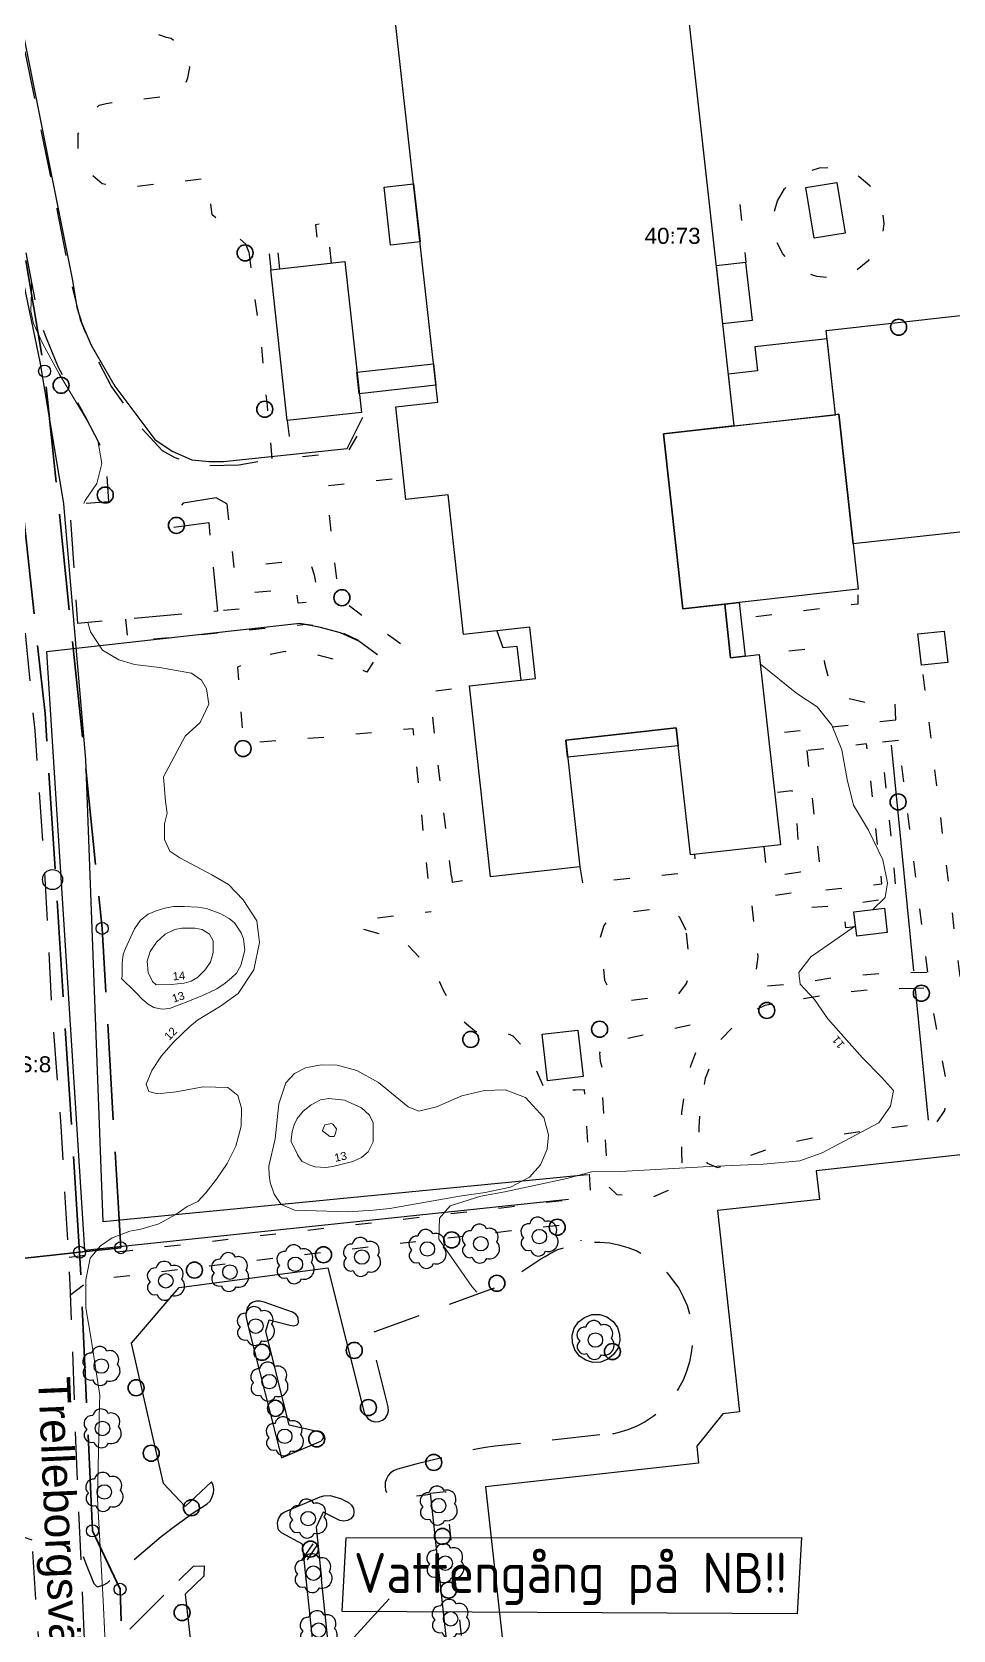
# Model space of a CAD drawing. Header units: metres. Extents: x 118176 to 120691, y 6147158 to 6149382.
# Drawn here: x 119822.9 to 119938, y 6148646.2 to 6148845.9 of the extents above; entities that cross this region are included whole.
import ezdxf
from ezdxf.enums import TextEntityAlignment as Align

# ---------------------------------------------------------------- set-up
doc = ezdxf.new("R2010")
doc.units = ezdxf.units.M
for name, pattern in [('Annan_avgränsning_gångban', [6, 2, -4]), ('Annan_avgränsning_körbana', [10, 6, -4]), ('Fastighetsgräns', [16, 12, -4]), ('Heldragen__skalber__', [0]), ('Heldragen_linje', [2, 1, 1]), ('Häck', [0]), ('Staket', [0])]:
    doc.linetypes.add(name, pattern=pattern)
doc.layers.get('0').update_dxf_attribs({"color": 9})
for name, color, linetype, lineweight in [('FASTGR_LINE', 7, 'Fastighetsgräns', 35), ('GÅNGBK_LINE', 9, 'Annan_avgränsning_gångban', 25), ('HÄCK.K_LINE', 9, 'Häck', 25), ('HÖJDK-1_LINE', 9, 'Heldragen_linje', 18), ('HÖJDK-2_LINE', 9, 'Heldragen_linje', 18), ('KÖRBANK_LINE', 9, 'Annan_avgränsning_körbana', 25), ('KÖRBSTK_LINE', 9, 'Heldragen_linje', 25), ('OFBYG.L_LINE', 9, 'Heldragen_linje', 25), ('OFBYG.T_LINE', 9, 'Heldragen_linje', 25), ('STAKE_LINE', 9, 'Staket', 25), ('TOFBY.T_LINE', 9, 'Heldragen_linje', 25), ('UTHUSL_LINE', 9, 'Heldragen_linje', 25), ('UTHUST_LINE', 9, 'Heldragen_linje', 25)]:
    doc.layers.add(name, color=color, linetype=linetype, lineweight=lineweight)
for name, color, linetype in [('FASTID_POINT', 9, 'Continuous'), ('FREGNRT_TEXT', 9, 'Continuous'), ('GRÄ_POINT', 9, 'Continuous'), ('HTXT1_TEXT', 9, 'Continuous'), ('HTXT2_TEXT', 9, 'Continuous'), ('MÄTGRÄNS', 6, 'Continuous'), ('P_POINT', 9, 'Continuous'), ('STOLP.B_POINT', 9, 'Continuous'), ('TRÄD.LÖ_POINT', 9, 'Continuous'), ('TXT GAT_TEXT', 9, 'Continuous'), ('ÅKER.S_POINT', 9, 'Continuous')]:
    doc.layers.add(name, color=color, linetype=linetype)
doc.styles.add('ISO-Anno-50', font='iso.shx', dxfattribs={"height": 5})
doc.styles.add('Standard_CAD', font='arial.ttf', dxfattribs={"height": 0.2})

# ---------------------------------------------------------------- blocks, each defined once
blk = doc.blocks.new('Lövträd')
at = {"color": 0, "linetype": 'Heldragen__skalber__', "lineweight": 25}
blk.add_circle((0, 0), 0.1811, dxfattribs=at)
for centre, radius, start, end in [((-0.0069, 0.2915), 0.199, 20.12, 165.91), ((-0.2733, -0.1066), 0.1937, 130.81, 273.94), ((-0.27, 0.17), 0.1838, 67.62, 225), ((0.2356, 0.1626), 0.205, 323.25, 105.75), ((0.24, -0.1168), 0.224, 264.87, 44.42), ((-0.0142, -0.2514), 0.2504, 191.19, 339.29)]:
    blk.add_arc(centre, radius, start, end, dxfattribs=at)
blk = doc.blocks.new('Belysningsstolpe')
at = {"color": 0, "linetype": 'Heldragen__skalber__', "lineweight": 35}
blk.add_circle((0, 0), 0.5, dxfattribs=at)
blk = doc.blocks.new('Gränspunkt')
at = {"color": 0, "linetype": 'Heldragen__skalber__', "lineweight": 25}
blk.add_circle((0, 0), 0.5, dxfattribs=at)
blk = doc.blocks.new('Åker')
at = {"color": 0, "linetype": 'Heldragen__skalber__', "lineweight": 25, "flags": 128}
for points in [[(0.2, 0.5), (-0.5, -0.5)], [(0.5, 0.5), (-0.16, -0.5)]]:
    blk.add_lwpolyline(points, dxfattribs=at)
blk = doc.blocks.new('Polygonpunkt')
at = {"color": 0, "linetype": 'Heldragen__skalber__', "lineweight": 25}
blk.add_circle((0, 0), 0.5, dxfattribs=at)
blk = doc.blocks.new('Rutnätspunkt_1')
at = {"color": 0, "linetype": 'Heldragen__skalber__', "lineweight": 25, "flags": 128}
for points in [[(-0.5, 0), (-0.08, 0)], [(0, 0.5), (0, 0.08)], [(0.5, 0), (0.08, 0)], [(0, -0.5), (0, -0.08)]]:
    blk.add_lwpolyline(points, dxfattribs=at)

msp = doc.modelspace()

# ---------------------------------------------------------------- linework, layer by layer
at = {"layer": 'FASTGR_LINE', "flags": 128}
for points in [[(119833.972, 6148694.006), (119831.65, 6148733.903), (119824.465, 6148803.524), (119820.448, 6148827.172), (119809.992, 6148872.974), (119802.071, 6148900.207)], [(119828.839, 6148693.438), (119824.519, 6148760.738), (119820.651, 6148796.313), (119816.521, 6148823.849), (119805.201, 6148874.21), (119799.356, 6148893.915)], [(119820.518, 6148692.518), (119828.839, 6148693.438)], [(119828.839, 6148693.438), (119833.972, 6148694.006)], [(119830.444, 6148658.638), (119828.839, 6148693.438)], [(119830.444, 6148658.638), (119833.882, 6148651.331), (119835.361, 6148612.309), (120075.709, 6148638.628)]]:
    msp.add_lwpolyline(points, dxfattribs=at)
at = {"layer": 'GÅNGBK_LINE', "flags": 128}
msp.add_lwpolyline([(119849.97, 6148818.431), (119849.604, 6148819.408), (119845.413, 6148823.058), (119844.842, 6148827.59), (119835.22, 6148826.517), (119833.113, 6148826.739), (119831.671, 6148826.917), (119830.395, 6148828.02), (119829.304, 6148829.083), (119828.662, 6148830.775), (119828.671, 6148833.175), (119829.661, 6148835.186), (119830.71, 6148836.213), (119831.279, 6148836.778), (119832.149, 6148836.983), (119839.594, 6148837.909), (119841.177, 6148838.413), (119841.937, 6148839.18), (119842.373, 6148840.17), (119842.604, 6148841.454), (119842.333, 6148842.731), (119842.195, 6148843.212), (119841.876, 6148843.672), (119841.118, 6148844.399), (119840.259, 6148845.089), (119839.688, 6148845.222), (119835.304, 6148846.645), (119835.322, 6148846.832, -2.1217948), (119841.456, 6148852.928), (119841.605, 6148852.942), (119857.774, 6148854.846), (119859.57, 6148855.192), (119857.956, 6148869.422), (119857.582, 6148870.026), (119857.105, 6148870.472), (119856.567, 6148870.824), (119855.703, 6148871.108), (119855.048, 6148871.088), (119854.457, 6148871.018), (119854.654, 6148869.046), (119833.774, 6148866.745), (119833.562, 6148868.736), (119833.545, 6148868.734), (119833.542, 6148868.762), (119831.667, 6148868.478), (119830.41, 6148879.391), (119832.246, 6148879.658), (119832.083, 6148881.027), (119831.795, 6148882.05), (119831.112, 6148883.127), (119830.951, 6148883.288), (119829.671, 6148884.08), (119827.977, 6148884.404), (119826.009, 6148884.164)], format="xyb", dxfattribs=at)
for points in [[(119916.021, 6148824.797), (119916.89, 6148826.297), (119918.107, 6148827.534), (119919.592, 6148828.429), (119921.253, 6148828.926), (119922.985, 6148828.995), (119924.681, 6148828.631), (119926.232, 6148827.856), (119927.543, 6148826.72), (119928.529, 6148825.294), (119929.13, 6148823.668), (119929.308, 6148821.942), (119929.05, 6148820.228), (119928.374, 6148818.63), (119927.324, 6148817.251), (119925.962, 6148816.177), (119924.376, 6148815.475), (119922.665, 6148815.19), (119920.938, 6148815.338), (119919.303, 6148815.913), (119917.86, 6148816.876), (119916.703, 6148818.167), (119915.903, 6148819.705), (119915.51, 6148821.395), (119915.551, 6148823.128), (119916.021, 6148824.797)], [(119911.334, 6148824.334), (119912.087, 6148817.111)], [(119860.313, 6148817.038), (119859.767, 6148821.994), (119858.32, 6148821.826), (119858.865, 6148816.878)], [(119853.858, 6148816.327), (119853.482, 6148819.749), (119852.38, 6148819.614), (119852.708, 6148816.201)], [(119849.97, 6148818.431), (119850.713, 6148812.637), (119851.536, 6148806.583), (119851.855, 6148802.719), (119852.254, 6148799.236), (119852.854, 6148792.531)], [(119854.783, 6148797.346), (119855.326, 6148792.736), (119862.322, 6148793.429), (119864.378, 6148796.818)], [(119867.875, 6148790.013), (119859.592, 6148789.187), (119861.198, 6148775.217), (119867.714, 6148770.365), (119869.405, 6148769.169)], [(119847.207, 6148786.95), (119848.103, 6148779.037), (119856.373, 6148779.872), (119857.696, 6148779.412), (119858.149, 6148778.099), (119858.642, 6148774.725), (119856.13, 6148774.535), (119855.893, 6148776.337), (119848.639, 6148775.696), (119848.783, 6148773.79), (119846.075, 6148773.55)], [(119913.329, 6148772.885), (119926.09, 6148774.46), (119926.113, 6148776.282)], [(119834.575, 6148772.534), (119834.883, 6148769.764), (119848.865, 6148771.108), (119857.117, 6148771.913), (119860.599, 6148771.357), (119864.447, 6148769.534), (119865.979, 6148767.873), (119864.707, 6148765.915), (119861.185, 6148767.398), (119857.376, 6148768.321), (119854.53, 6148768.482), (119851.738, 6148767.922), (119848.565, 6148766.534), (119849.264, 6148757.076), (119859.363, 6148757.817), (119870.455, 6148758.899), (119872.717, 6148736.226)], [(119930.797, 6148759.943), (119930.716, 6148762.107), (119928.376, 6148761.834), (119924.715, 6148762.634), (119922.593, 6148764.657), (119921.919, 6148767.018), (119921.766, 6148769.011), (119913.747, 6148768.118)], [(119934.196, 6148765.619), (119940.897, 6148710.649), (119987.393, 6148715.702), (119986.575, 6148722.667)], [(119875.304, 6148740.418), (119874.444, 6148747.419), (119872.584, 6148763.519), (119877.079, 6148764.047)], [(119930.798, 6148759.918), (119918.383, 6148758.546), (119916.636, 6148758.367), (119914.851, 6148758.169)], [(119931.147, 6148757.388), (119928.936, 6148757.148), (119928.935, 6148757.15), (119929.87, 6148748.637), (119929.876, 6148748.57), (119930.885, 6148737.73), (119925.701, 6148737.016), (119925.819, 6148735.998)], [(119934.786, 6148728.419), (119931.147, 6148757.388)], [(119919.69, 6148756.122), (119920.631, 6148747.614), (119921.636, 6148738.666), (119929.065, 6148739.456), (119928.095, 6148748.441), (119927.16, 6148756.954), (119919.69, 6148756.122)], [(119914.319, 6148744.136), (119914.325, 6148744.137), (119914.741, 6148740.396), (119918.884, 6148740.965), (119918.454, 6148747.415), (119917.864, 6148751.106), (119915.663, 6148750.861)], [(119891.329, 6148741.582), (119891.649, 6148739.571), (119905.925, 6148741.01), (119905.684, 6148743.177), (119905.705, 6148743.179)], [(119875.304, 6148740.418), (119875.393, 6148739.7), (119880.173, 6148740.343)], [(119925.785, 6148734.108), (119924.574, 6148733.968), (119924.245, 6148736.803), (119919.791, 6148736.464), (119919.051, 6148738.47), (119912.688, 6148737.629), (119913.583, 6148730.352), (119913.345, 6148728.787), (119912.728, 6148726.954), (119914.501, 6148726.697), (119918.46, 6148727.053), (119923.868, 6148727.898), (119929.847, 6148728.374), (119934.786, 6148728.419)], [(119827.529, 6148692.846), (119843.243, 6148694.577), (119863.122, 6148696.878), (119882.534, 6148699.127), (119891.653, 6148700.222), (119892.684, 6148701.116), (119891.915, 6148713.72), (119890.778, 6148713.704), (119888, 6148713.676), (119886.975, 6148713.775), (119885.552, 6148716.996), (119884.716, 6148718.726), (119884.127, 6148719.256), (119883.005, 6148720.44), (119882.163, 6148720.825), (119878.349, 6148720.977), (119877.696, 6148721.48), (119876.372, 6148722.586), (119874.296, 6148726.166), (119873.317, 6148728.26), (119869.248, 6148732.391), (119863.756, 6148733.946), (119863.643, 6148734.917), (119869.04, 6148735.593), (119872.741, 6148736.015)], [(119904.603, 6148733.688), (119903.791, 6148735.31), (119902.337, 6148736.474), (119895.481, 6148735.708), (119894.316, 6148734.286), (119893.845, 6148732.719), (119894.431, 6148727.433), (119895.242, 6148725.87), (119896.77, 6148724.815), (119903.608, 6148725.622), (119904.667, 6148727.039), (119905.166, 6148728.868), (119904.603, 6148733.688)], [(119933.212, 6148726.402), (119928.636, 6148726.309), (119924.907, 6148725.969), (119918.623, 6148725.021), (119914.434, 6148724.291), (119911.958, 6148723.082), (119908.967, 6148720.086), (119906.979, 6148715.143), (119906.299, 6148711.128), (119906.181, 6148709.048), (119906.225, 6148706.939), (119906.476, 6148705.539), (119907.258, 6148704.564), (119908.545, 6148704.025), (119912.699, 6148705.567), (119915.578, 6148706.632), (119918.12, 6148707.267), (119920.846, 6148707.814), (119935.993, 6148709.74)], [(119935.993, 6148709.74), (119936.921, 6148711.144), (119937.356, 6148713.389), (119935.441, 6148723.927), (119935.074, 6148726.439), (119933.212, 6148726.402)], [(119894.496, 6148707.498), (119894.793, 6148701.788), (119895.931, 6148700.664), (119900.318, 6148700.304), (119902.391, 6148701.193), (119903.79, 6148702.652), (119904.103, 6148704.334), (119904.08, 6148705.994), (119904.056, 6148710.896), (119904.473, 6148713.432), (119905.191, 6148716.748), (119906.101, 6148719.221), (119905.527, 6148721.891), (119903.039, 6148721.354), (119900.294, 6148720.795), (119895.319, 6148719.724), (119894.82, 6148719.602), (119893.784, 6148718.371), (119893.874, 6148717.322), (119894.635, 6148714.442), (119894.1, 6148713.488), (119894.496, 6148707.498)], [(119827.746, 6148688.156), (119830.116, 6148689.958), (119843.149, 6148691.522), (119863.566, 6148693.955), (119882.746, 6148696.151), (119889.969, 6148696.977), (119891.282, 6148696.11), (119891.464, 6148694.885)], [(119872.684, 6148663.344), (119874.547, 6148663.561), (119878.568, 6148626.528), (119876.725, 6148626.36)], [(119822.887, 6148657.455), (119820.119, 6148658.429), (119815.863, 6148658.204), (119808.661, 6148656.515), (119801.534, 6148655.105), (119795.466, 6148653.096), (119792.326, 6148652.096), (119793.613, 6148649.115)], [(119836.371, 6148610.389), (119836.027, 6148623.503), (119835.347, 6148644.033), (119835.11, 6148646.359)]]:
    msp.add_lwpolyline(points, dxfattribs=at)
at = {"layer": 'HÄCK.K_LINE', "flags": 128}
for points in [[(119892.292, 6148703.104), (119831.777, 6148697.25), (119829.592, 6148755.003), (119826.875, 6148786.954), (119823.943, 6148804.492), (119819.374, 6148826.548), (119813.5, 6148852.246), (119811.926, 6148859.445)], [(119930.237, 6148756.817), (119933.007, 6148728.599)], [(119933.228, 6148726.355), (119934.84, 6148709.934)]]:
    msp.add_lwpolyline(points, dxfattribs=at)
at = {"layer": 'HÖJDK-1_LINE', "flags": 128}
for points in [[(119927.901, 6148736.239), (119929.486, 6148737.748), (119929.764, 6148739.578), (119929.203, 6148742.475), (119927.403, 6148746.169), (119925.538, 6148749.318), (119924.744, 6148752.49), (119924.053, 6148756.216), (119922.81, 6148759.314), (119920.976, 6148761.598), (119918.456, 6148763.262), (119913.882, 6148766.905)], [(119834.075, 6148727.654), (119834.163, 6148727.908), (119834.157, 6148729.578), (119834.291, 6148730.642), (119834.558, 6148731.396), (119835.699, 6148733.868), (119836.445, 6148734.917), (119837.388, 6148735.7), (119838.379, 6148736.081), (119839.469, 6148736.44), (119840.584, 6148736.659), (119841.883, 6148736.654), (119843.615, 6148736.538), (119844.704, 6148736.373), (119846.472, 6148735.729), (119847.51, 6148735.16), (119848.176, 6148734.62), (119849.02, 6148733.351), (119849.324, 6148732.608), (119849.47, 6148731.197), (119848.981, 6148729.255), (119848.429, 6148728.317), (119847.828, 6148727.733), (119847.021, 6148727.058), (119845.98, 6148726.341), (119845.026, 6148725.88), (119844.171, 6148725.52), (119842.138, 6148724.67), (119840.056, 6148723.877), (119839.165, 6148723.819), (119838.114, 6148724.043), (119837.384, 6148724.447), (119836.652, 6148725.069), (119836.007, 6148725.746), (119835.674, 6148726.08), (119834.075, 6148727.654)], [(119878.449, 6148688.473), (119877.847, 6148689.169), (119873.727, 6148695.076), (119873.786, 6148697.7), (119875.118, 6148699.239), (119878.953, 6148700.434), (119881.945, 6148700.987), (119889.714, 6148702.672), (119892.786, 6148703.47), (119896.419, 6148703.518), (119907.478, 6148704.164), (119914.286, 6148704.438), (119918.835, 6148704.851), (119921.611, 6148705.866), (119928.674, 6148709.612), (119930.142, 6148711.686), (119930.51, 6148713.653), (119929.005, 6148715.304), (119926.644, 6148717.718), (119922.31, 6148722.625), (119920.629, 6148725.007), (119918.877, 6148726.918), (119918.697, 6148728.416), (119920.197, 6148730.359), (119925.763, 6148734.245)], [(119855.266, 6148707.292), (119855.244, 6148707.459), (119855.387, 6148708.548), (119855.646, 6148709.363), (119856.005, 6148710.154), (119856.773, 6148711.08), (119857.765, 6148711.863), (119858.931, 6148712.482), (119859.959, 6148712.66), (119861.913, 6148712.442), (119864.038, 6148711.505), (119865.04, 6148710.584), (119865.513, 6148709.593), (119865.501, 6148707.24), (119864.891, 6148705.993), (119864.06, 6148705.273), (119862.958, 6148704.774), (119860.455, 6148704.137), (119859.589, 6148704.036), (119858.277, 6148704.134), (119857.498, 6148704.362), (119856.597, 6148704.828), (119856.073, 6148705.635), (119856.061, 6148705.666), (119855.266, 6148707.292)]]:
    msp.add_lwpolyline(points, dxfattribs=at)
at = {"layer": 'HÖJDK-2_LINE', "flags": 128}
for points in [[(119822.826, 6148814.824), (119822.836, 6148813.413), (119822.741, 6148811.013), (119823.093, 6148809.49), (119824.239, 6148806.961), (119826.295, 6148803.211), (119829.922, 6148797.136), (119831.13, 6148794.855), (119831.597, 6148792.007), (119830.985, 6148789.485), (119829.519, 6148787.361), (119829.344, 6148787.012)], [(119829.875, 6148772.118), (119830.184, 6148770.974), (119831.714, 6148768.667), (119833.715, 6148767.47), (119835.693, 6148766.875), (119838.835, 6148766.489), (119842.811, 6148765.791), (119844.073, 6148764.934), (119844.686, 6148763.818), (119844.993, 6148761.935), (119843.888, 6148759.638), (119842.002, 6148757.924), (119839.311, 6148752.85), (119839.565, 6148749.779), (119839.783, 6148748.307), (119839.443, 6148746.977), (119839.451, 6148745.021), (119840.092, 6148743.56), (119841.364, 6148742.732), (119845.342, 6148740.586), (119847.442, 6148739.401), (119849.269, 6148737.491), (119850.985, 6148734.862), (119851.299, 6148732.163), (119850.603, 6148728.725), (119848.645, 6148725.786), (119846.456, 6148724.18), (119843.555, 6148722.436), (119842.599, 6148721.641), (119840.574, 6148719.692), (119839.075, 6148717.964), (119837.873, 6148716.137), (119837.156, 6148714.431), (119837.471, 6148713.512), (119838.558, 6148713.22), (119840.91, 6148713.482), (119844.279, 6148714.126), (119847.373, 6148714.018), (119848.585, 6148713.014), (119849.053, 6148711.442), (119849.016, 6148709.214), (119848.337, 6148706.716), (119847.262, 6148704.516), (119845.947, 6148702.59), (119844.622, 6148700.874), (119843.584, 6148699.778), (119842.269, 6148699.14), (119840.85, 6148698.177), (119838.73, 6148697.007), (119836.475, 6148696.324), (119835.1, 6148696.097), (119832.907, 6148695.243), (119831.443, 6148694.249), (119830.162, 6148692.7), (119829.629, 6148690.005), (119829.618, 6148686.515), (119830.26, 6148682.601), (119831.365, 6148675.556), (119831.318, 6148674.554), (119831.07, 6148662.6), (119831.774, 6148649.925), (119832.211, 6148641.107), (119832.894, 6148625.71), (119833.244, 6148617.664), (119833.194, 6148610.338), (119833.504, 6148598.321), (119834.921, 6148582.97), (119836.834, 6148574.976), (119838.179, 6148570.702), (119840.101, 6148566.859), (119841.704, 6148563.105), (119843.266, 6148559.405)], [(119838.385, 6148726.863), (119837.938, 6148727.261), (119837.393, 6148728.414), (119837.29, 6148729.8), (119837.663, 6148731.024), (119838.433, 6148732.185), (119839.519, 6148733.187), (119840.721, 6148733.778), (119841.625, 6148733.95), (119843.221, 6148733.923), (119844.161, 6148733.754), (119845.051, 6148733.188), (119845.513, 6148732.369), (119845.54, 6148730.91), (119845.201, 6148729.697), (119844.458, 6148728.673), (119843.554, 6148727.769), (119842.767, 6148727.333), (119841.881, 6148727.079), (119841.045, 6148726.97), (119840.347, 6148726.881), (119838.385, 6148726.863)], [(119853.25, 6148707.615), (119853.731, 6148711.98), (119854.586, 6148714.601), (119855.663, 6148715.789), (119857.064, 6148716.48), (119859.02, 6148716.847), (119861, 6148716.827), (119863.449, 6148716.165), (119866.191, 6148714.64), (119869.9, 6148711.606), (119871.21, 6148711.072), (119873.414, 6148711.62), (119876.587, 6148712.995), (119879.436, 6148713.662), (119881.986, 6148713.744), (119884.557, 6148712.761), (119886.83, 6148710.299), (119887.417, 6148708.094), (119887.242, 6148706.338), (119886.419, 6148704.385), (119885.042, 6148702.813), (119882.687, 6148701.594), (119879.517, 6148700.894), (119876.298, 6148700.437), (119867.58, 6148698.917), (119865.5, 6148698.696), (119862.431, 6148698.501), (119855.698, 6148698.688), (119854.006, 6148699.427), (119853.161, 6148700.691), (119852.624, 6148702.141), (119852.518, 6148703.082), (119852.458, 6148704.202), (119853.25, 6148707.615)], [(119860.628, 6148707.908), (119860.115, 6148707.904), (119859.2, 6148708.597), (119859.186, 6148708.641), (119859.489, 6148709.355), (119860.3, 6148709.518), (119860.467, 6148709.445), (119860.932, 6148708.873), (119860.808, 6148708.286), (119860.628, 6148707.908)]]:
    msp.add_lwpolyline(points, dxfattribs=at)
at = {"layer": 'KÖRBANK_LINE', "flags": 128}
for points in [[(119835.322, 6148465.137), (119833.976, 6148502.13), (119833.24, 6148534.785), (119832.343, 6148569.543), (119831.152, 6148607.371), (119829.663, 6148640.503), (119828.449, 6148667.906), (119827.662, 6148689.429), (119826.532, 6148709.179), (119825.325, 6148724.918), (119824.494, 6148741.201), (119823.263, 6148758.635), (119821.781, 6148773.738), (119819.949, 6148787.827), (119817.467, 6148804.969), (119814.704, 6148821.245), (119813.244, 6148829.826), (119811.278, 6148840.785), (119808.144, 6148854.019), (119805.818, 6148864.137), (119802.439, 6148875.731), (119800.625, 6148882.054), (119798.839, 6148888.394)], [(119847.207, 6148786.95), (119845.904, 6148787.69), (119841.762, 6148787.034), (119839.937, 6148784.9), (119840.084, 6148783.953), (119844.963, 6148784.637), (119846.075, 6148773.55), (119828.615, 6148772.007), (119827.616, 6148786.892), (119832.475, 6148787.227), (119832.248, 6148791.169), (119831.351, 6148794.365), (119829.527, 6148797.892), (119826.183, 6148803.982), (119824.707, 6148807.631), (119823.737, 6148810.06), (119820.962, 6148824.585), (119817.121, 6148842.899), (119815.318, 6148851.612), (119815.277, 6148855.171), (119816.046, 6148858.275)], [(119820.198, 6148853.316), (119820.266, 6148852.483), (119821.412, 6148846.385), (119823.624, 6148835.568), (119826, 6148823.772), (119827.741, 6148814.69), (119828.892, 6148809.971), (119830.589, 6148805.844), (119832.818, 6148801.549), (119836.578, 6148796.413), (119839.169, 6148793.614), (119840.719, 6148792.729), (119842.308, 6148792.239), (119845.066, 6148791.756), (119848.73, 6148791.829), (119852.854, 6148792.531)], [(119867.391, 6148674.141), (119865.101, 6148683.279), (119881.178, 6148689.211), (119881.604, 6148689.403), (119882.011, 6148689.628), (119886.467, 6148692.639), (119887.002, 6148692.909), (119887.522, 6148693.244), (119888.578, 6148693.789), (119889.734, 6148694.148), (119890.875, 6148694.507), (119891.452, 6148694.596), (119892.671, 6148694.729), (119893.821, 6148694.699), (119895.025, 6148694.621), (119896.178, 6148694.377), (119897.336, 6148694.042), (119898.438, 6148693.609), (119899.493, 6148693.054), (119900.483, 6148692.385), (119902.262, 6148690.827), (119902.998, 6148689.88), (119903.687, 6148688.939), (119904.247, 6148687.883), (119904.733, 6148686.796), (119905.046, 6148685.613), (119905.276, 6148684.448), (119905.405, 6148683.272), (119905.392, 6148682.071), (119905.257, 6148680.889), (119905.023, 6148679.743), (119904.67, 6148678.563), (119904.251, 6148677.478), (119903.654, 6148676.427), (119902.982, 6148675.443), (119902.22, 6148674.529), (119901.408, 6148673.693), (119900.505, 6148672.906), (119899.496, 6148672.261), (119898.452, 6148671.708), (119897.312, 6148671.254), (119896.21, 6148670.916), (119895.578, 6148670.773), (119893.839, 6148670.629)], [(119893.844, 6148670.631), (119881.931, 6148669.326), (119880.738, 6148669.221), (119879.553, 6148669.06), (119878.372, 6148668.858), (119870.823, 6148666.95)], [(119870.823, 6148666.95), (119868.531, 6148666.338), (119868.118, 6148666.158), (119867.693, 6148665.904), (119867.403, 6148665.534), (119867.171, 6148665.131), (119867.017, 6148664.686), (119867.009, 6148664.233), (119867.052, 6148663.732), (119867.252, 6148663.299), (119867.611, 6148662.975), (119868.055, 6148662.772), (119868.561, 6148662.729), (119872.694, 6148663.198)], [(119827.093, 6148530.132), (119826.992, 6148540.182), (119826.607, 6148563.152), (119825.909, 6148592.23), (119825.236, 6148614.279), (119823.781, 6148644.003), (119822.887, 6148657.455)], [(119829.287, 6148655.41), (119829.723, 6148654.243), (119830.622, 6148652.039), (119831.022, 6148651.656), (119831.784, 6148651.851), (119832.3, 6148652.16), (119839.018, 6148657.941)], [(119835.1, 6148646.343), (119841.212, 6148652.439)]]:
    msp.add_lwpolyline(points, dxfattribs=at)
at = {"layer": 'KÖRBSTK_LINE', "flags": 128}
for points in [[(119839.022, 6148657.916), (119840.91, 6148659.351), (119842.391, 6148660.44), (119842.791, 6148660.737), (119844.791, 6148662.03), (119845.143, 6148662.356), (119845.363, 6148662.791), (119845.564, 6148663.347), (119845.613, 6148663.844), (119845.53, 6148664.321), (119845.447, 6148664.555), (119845.314, 6148664.767), (119842.039, 6148661.665), (119839.323, 6148664.56), (119835.318, 6148682.09), (119841.257, 6148689.024), (119859.864, 6148691.504), (119864.395, 6148673.442), (119864.585, 6148672.999), (119864.883, 6148672.617), (119865.315, 6148672.377), (119865.74, 6148672.259), (119866.274, 6148672.291), (119866.675, 6148672.462), (119867.064, 6148672.771), (119867.305, 6148673.182), (119867.437, 6148673.631), (119867.392, 6148674.133)], [(119854.054, 6148667.765), (119858.951, 6148669.847), (119859.181, 6148670.032), (119859.296, 6148670.198), (119859.315, 6148670.412), (119859.274, 6148670.641), (119859.105, 6148670.858), (119858.847, 6148670.955), (119855.024, 6148671.823), (119852.092, 6148683.564), (119852.531, 6148685.018), (119855.115, 6148684.325), (119855.588, 6148684.248), (119855.869, 6148684.32), (119856.058, 6148684.437), (119856.197, 6148684.672), (119856.147, 6148685.309), (119855.867, 6148685.707), (119855.438, 6148685.962), (119851.879, 6148687.193), (119851.407, 6148687.313), (119850.939, 6148687.321), (119850.481, 6148687.195), (119850.062, 6148686.897), (119849.782, 6148686.51), (119849.649, 6148686.011), (119849.615, 6148685.523), (119849.664, 6148685.081), (119849.929, 6148683.989)], [(119890.407, 6148682.142), (119890.389, 6148683.083), (119890.629, 6148683.971), (119891.176, 6148684.755), (119891.924, 6148685.296), (119892.83, 6148685.65), (119893.813, 6148685.659), (119894.706, 6148685.355), (119895.476, 6148684.81), (119896.015, 6148684.042), (119896.299, 6148683.148), (119896.33, 6148682.403), (119896.067, 6148681.434), (119895.548, 6148680.68), (119894.836, 6148680.089), (119893.95, 6148679.716), (119892.965, 6148679.688), (119892.067, 6148679.949), (119891.295, 6148680.471), (119890.697, 6148681.235), (119890.431, 6148682.118)], [(119849.929, 6148683.989), (119854.054, 6148667.765)], [(119841.214, 6148652.448), (119843.08, 6148654.234), (119844.389, 6148654.26), (119844.366, 6148652.958), (119842.028, 6148650.707), (119845.283, 6148622.059), (119847.836, 6148619.293), (119850.477, 6148621.496), (119850.879, 6148621.708), (119851.139, 6148621.766), (119851.397, 6148621.672), (119851.749, 6148621.429), (119852.08, 6148621.077), (119852.851, 6148620.157), (119853.219, 6148619.714), (119853.514, 6148619.483), (119854.489, 6148618.814), (119855.58, 6148618.324), (119856.75, 6148617.992), (119857.919, 6148617.84), (119859.109, 6148617.892), (119859.707, 6148618.003), (119863.255, 6148618.546), (119863.844, 6148618.648), (119864.396, 6148618.79), (119865.006, 6148618.969), (119865.546, 6148619.209), (119866.092, 6148619.443), (119876.524, 6148626.322), (119876.725, 6148626.36), (119872.678, 6148663.324)], [(119861.815, 6148626.373), (119863.893, 6148625.167), (119864.246, 6148624.849), (119864.478, 6148624.381), (119864.498, 6148624.159), (119864.441, 6148623.92), (119864.167, 6148623.541), (119863.753, 6148623.277), (119860.988, 6148622.165), (119859.675, 6148621.802), (119859.318, 6148621.755), (119858.739, 6148621.804), (119858.293, 6148621.847), (119857.801, 6148622.047), (119855.755, 6148623.259), (119855.589, 6148623.446), (119855.479, 6148623.607), (119855.624, 6148624.052), (119855.861, 6148624.077), (119856.078, 6148624.002), (119859.328, 6148622.559), (119860.129, 6148624.342), (119856.677, 6148656.987), (119854.077, 6148658.398), (119853.701, 6148658.741), (119853.583, 6148659.194), (119853.571, 6148659.663), (119853.663, 6148660.143), (119853.79, 6148660.363), (119854.051, 6148660.752), (119854.464, 6148661.03), (119858.868, 6148662.884), (119859.347, 6148663), (119860.136, 6148663.05), (119860.411, 6148662.977), (119861.551, 6148662.621), (119861.863, 6148662.489), (119862.44, 6148662.157), (119862.811, 6148661.845), (119863.054, 6148661.446), (119863.105, 6148660.98), (119863.041, 6148660.545), (119862.72, 6148660.153), (119862.305, 6148659.944), (119861.865, 6148659.865), (119861.358, 6148659.928), (119859.26, 6148660.953), (119858.376, 6148659.112), (119859.069, 6148652.581)], [(119861.815, 6148626.373), (119859.069, 6148652.581)]]:
    msp.add_lwpolyline(points, dxfattribs=at)
at = {"layer": 'MÄTGRÄNS'}
msp.add_lwpolyline([(119862.118, 6148657.763), (119919.019, 6148657.814), (119918.5, 6148648.28), (119861.631, 6148648.555)], close=True, dxfattribs=at)
msp.add_lwpolyline([(119867.49, 6148650.133), (119828.844, 6148607.888)], dxfattribs=at)
at = {"layer": 'OFBYG.L_LINE', "flags": 128}
msp.add_lwpolyline([(119952.001, 6148703.471), (119939.284, 6148702.057), (119938.889, 6148705.635), (119920.864, 6148703.623), (119921.259, 6148700.044), (119908.53, 6148698.658), (119911.294, 6148673.5), (119909.177, 6148673.266), (119905.928, 6148669.2), (119906.162, 6148667.083), (119879.536, 6148664.134), (119882.345, 6148638.934), (119955.189, 6148647.011), (119955.649, 6148642.837), (119971.999, 6148644.641), (119970.206, 6148660.892), (119962.463, 6148660.038), (119961.019, 6148673.118), (119955.513, 6148672.51), (119952.001, 6148703.471)], dxfattribs=at)
at = {"layer": 'OFBYG.T_LINE', "flags": 128}
for points in [[(119880.173, 6148740.343), (119877.524, 6148764.191), (119885.811, 6148765.112), (119885.096, 6148771.543), (119876.81, 6148770.622), (119874.869, 6148788.092), (119869.609, 6148787.506), (119868.322, 6148799.089), (119873.582, 6148799.673), (119867.734, 6148852.317), (119903.946, 6148856.339), (119910.573, 6148796.681), (119901.773, 6148795.704), (119904.201, 6148773.851), (119909.428, 6148774.432), (119910.173, 6148767.721), (119913.747, 6148768.118), (119916.385, 6148744.365), (119905.143, 6148743.116), (119903.382, 6148758.976), (119889.568, 6148757.441), (119891.329, 6148741.582), (119880.173, 6148740.343)], [(119870.553, 6148826.94), (119871.361, 6148819.677), (119867.69, 6148819.269), (119866.883, 6148826.534), (119870.553, 6148826.94)], [(119854.783, 6148797.346), (119852.708, 6148816.201), (119861.959, 6148817.219), (119864.034, 6148798.364), (119854.783, 6148797.346)], [(119908.35, 6148816.696), (119909.15, 6148809.501), (119912.886, 6148809.916), (119912.087, 6148817.111), (119908.35, 6148816.696)], [(119925.482, 6148781.966), (119923.689, 6148798.136), (119923.267, 6148798.089), (119922.1, 6148808.613), (119938.886, 6148810.475), (119941.851, 6148783.75), (119925.482, 6148781.966)], [(119910.573, 6148796.681), (119923.267, 6148798.089), (119922.215, 6148807.579), (119913.174, 6148806.575), (119913.506, 6148803.574), (119909.852, 6148803.168), (119910.573, 6148796.681)], [(119873.051, 6148804.451), (119873.349, 6148801.769), (119863.776, 6148800.706), (119863.478, 6148803.387), (119873.051, 6148804.451)], [(119904.197, 6148773.851), (119901.773, 6148795.705), (119923.689, 6148798.136), (119926.113, 6148776.282), (119904.197, 6148773.851)], [(119911.984, 6148767.921), (119910.173, 6148767.721), (119909.428, 6148774.432), (119911.238, 6148774.634), (119911.984, 6148767.921)], [(119889.806, 6148755.302), (119889.568, 6148757.441), (119903.382, 6148758.976), (119903.632, 6148756.714), (119889.806, 6148755.302)]]:
    msp.add_lwpolyline(points, dxfattribs=at)
at = {"layer": 'STAKE_LINE', "flags": 128}
for points in [[(119823.403, 6148862.318), (119820.844, 6148857.036), (119820.394, 6148855.447), (119820.3, 6148853.888), (119820.5, 6148852.532), (119820.847, 6148850.304), (119827.934, 6148814.834), (119828.474, 6148811.466), (119829.141, 6148809.379), (119830.267, 6148806.795), (119833.23, 6148801.637), (119838.236, 6148795.007), (119840.39, 6148793.546), (119842.868, 6148792.458), (119845.015, 6148792.224), (119846.797, 6148792.243), (119862.26, 6148793.875), (119864.215, 6148797.797)], [(119866.041, 6148768.097), (119863.738, 6148769.778), (119861.427, 6148770.835), (119858.781, 6148771.534), (119856.345, 6148772.019), (119824.701, 6148768.474), (119829.461, 6148693.72), (119889.912, 6148700.085)]]:
    msp.add_lwpolyline(points, dxfattribs=at)
at = {"layer": 'TOFBY.T_LINE', "flags": 128}
msp.add_lwpolyline([(119880.969, 6148771.085), (119881.729, 6148768.984), (119883.468, 6148769.178), (119883.943, 6148764.904), (119885.811, 6148765.112), (119885.096, 6148771.543), (119880.969, 6148771.085)], dxfattribs=at)
at = {"layer": 'UTHUSL_LINE', "flags": 128}
msp.add_lwpolyline([(119937.285, 6148767.137), (119933.996, 6148766.782), (119933.574, 6148770.689), (119936.863, 6148771.045), (119937.285, 6148767.137)], dxfattribs=at)
at = {"layer": 'UTHUST_LINE', "flags": 128}
for points in [[(119920.625, 6148820.124), (119919.571, 6148826.46), (119923.438, 6148827.103), (119924.492, 6148820.767), (119920.625, 6148820.124)], [(119925.561, 6148735.964), (119929.376, 6148736.413), (119929.733, 6148733.384), (119925.917, 6148732.935), (119925.561, 6148735.964)], [(119887.306, 6148714.871), (119886.621, 6148720.686), (119891.061, 6148721.209), (119891.745, 6148715.393), (119887.306, 6148714.871)]]:
    msp.add_lwpolyline(points, dxfattribs=at)

# ---------------------------------------------------------------- block references
at = {"layer": 'FASTID_POINT', "xscale": 0.1000000014901161, "yscale": 0.1000000014901161, "rotation": 1.597996079999999}
msp.add_blockref('Rutnätspunkt_1', (119902.919, 6148820.436), dxfattribs=at)
at = {"layer": 'GRÄ_POINT', "xscale": 1.5, "yscale": 1.5, "rotation": 63.45294353999999}
for p in [(119824.466, 6148803.525), (119831.65, 6148733.903), (119828.839, 6148693.438), (119833.972, 6148694.006), (119830.444, 6148658.638), (119833.882, 6148651.331)]:
    msp.add_blockref('Gränspunkt', p, dxfattribs=at)
at = {"layer": 'P_POINT', "xscale": 2.5, "yscale": 2.5, "rotation": 358.2283824}
msp.add_blockref('Polygonpunkt', (119825.452, 6148740.007), dxfattribs=at)
at = {"layer": 'STOLP.B_POINT', "xscale": 2, "yscale": 2}
for p, rotation in [((119849.505, 6148818.306), 63.45294353999999), ((119931.161, 6148809.021), 358.22839482), ((119826.523, 6148801.759), 87.91555446000027), ((119851.965, 6148798.764), 87.91555103999971), ((119832.044, 6148788.05), 87.9155474399999), ((119888.509, 6148696.569), 87.91549902000011), ((119875.321, 6148694.984), 87.91549902000011), ((119859.305, 6148693.132), 87.91549956000023), ((119843.182, 6148691.211), 87.91549974000006), ((119880.963, 6148689.563), 63.45294353999999), ((119851.624, 6148680.941), 63.45294353999999), ((119863.152, 6148681.184), 63.45294353999999), ((119895.402, 6148681.038), 63.45294353999999), ((119835.887, 6148676.506), 63.45294353999999), ((119864.917, 6148674.037), 63.45294353999999), ((119853.309, 6148673.942), 63.45294353999999), ((119858.458, 6148670.124), 63.45294353999999), ((119837.775, 6148668.332), 63.45294353999999), ((119873.079, 6148667.181), 63.45294353999999), ((119842.809, 6148661.525), 63.45294353999999), ((119857.678, 6148656.348), 63.45294353999999), ((119874.167, 6148657.944), 63.45294353999999), ((119874.936, 6148651.225), 63.45294353999999), ((119841.638, 6148648.423), 63.45294353999999)]:
    msp.add_blockref('Belysningsstolpe', p, dxfattribs=dict(at, rotation=rotation))
for p in [(119840.931, 6148784.261), (119861.605, 6148775.226), (119849.259, 6148756.373), (119931.098, 6148749.707), (119933.996, 6148725.805), (119914.689, 6148723.652), (119893.805, 6148721.304), (119877.703, 6148720.03)]:
    msp.add_blockref('Belysningsstolpe', p, dxfattribs=at)
at = {"layer": 'TRÄD.LÖ_POINT', "xscale": 5, "yscale": 5, "rotation": 63.45294353999999}
for p in [(119878.958, 6148694.509), (119886.271, 6148695.397), (119864.098, 6148692.847), (119872.285, 6148693.851), (119847.615, 6148690.961), (119855.785, 6148691.939), (119839.605, 6148689.871), (119850.841, 6148684.215), (119893.276, 6148682.473), (119831.539, 6148679.223), (119852.526, 6148677.282), (119831.693, 6148671.429), (119854.456, 6148670.449), (119831.92, 6148663.499), (119857.388, 6148660.161), (119873.678, 6148661.78), (119874.513, 6148654.595), (119858.036, 6148653.347), (119858.686, 6148646.226), (119875.188, 6148647.642)]:
    msp.add_blockref('Lövträd', p, dxfattribs=at)
at = {"layer": 'ÅKER.S_POINT', "xscale": 2, "yscale": 2}
msp.add_blockref('Åker', (119857.589, 6148656.006), dxfattribs=at)

# ---------------------------------------------------------------- texts
at = {"layer": 'FREGNRT_TEXT', "style": 'Standard_CAD'}
for s, p in [('40:73', (119902.919, 6148820.436)), ('S:8', (119823.192, 6148716.93))]:
    msp.add_text(s, height=2, dxfattribs=at).set_placement(p, align=Align.MIDDLE_CENTER)
at = {"layer": 'HTXT1_TEXT', "style": 'Standard_CAD'}
for s, rotation, p in [('13', 18.70552, (119840.581, 6148724.612)), ('11', -230.68449, (119924.494, 6148719.393)), ('13', 12.1535, (119860.782, 6148704.735))]:
    msp.add_text(s, height=1, rotation=rotation, dxfattribs=at).set_placement(p)
at = {"layer": 'HTXT2_TEXT', "style": 'Standard_CAD'}
for s, rotation, p in [('14', 5.08852, (119840.508, 6148727.406)), ('12', 46.93851, (119840.047, 6148719.846))]:
    msp.add_text(s, height=1, rotation=rotation, dxfattribs=at).set_placement(p)
at = {"layer": 'MÄTGRÄNS', "insert": (119863.103, 6148655.883), "char_height": 5, "width": 269.0237, "attachment_point": 1, "style": 'ISO-Anno-50'}
msp.add_mtext('Vattengång på NB!!', dxfattribs=at)
at = {"layer": 'TXT GAT_TEXT', "style": 'Standard_CAD'}
msp.add_text('Trelleborgsvägen', height=4, rotation=-87.4923, dxfattribs=at).set_placement((119823.649, 6148677.796))

doc.saveas('drawing.dxf')
